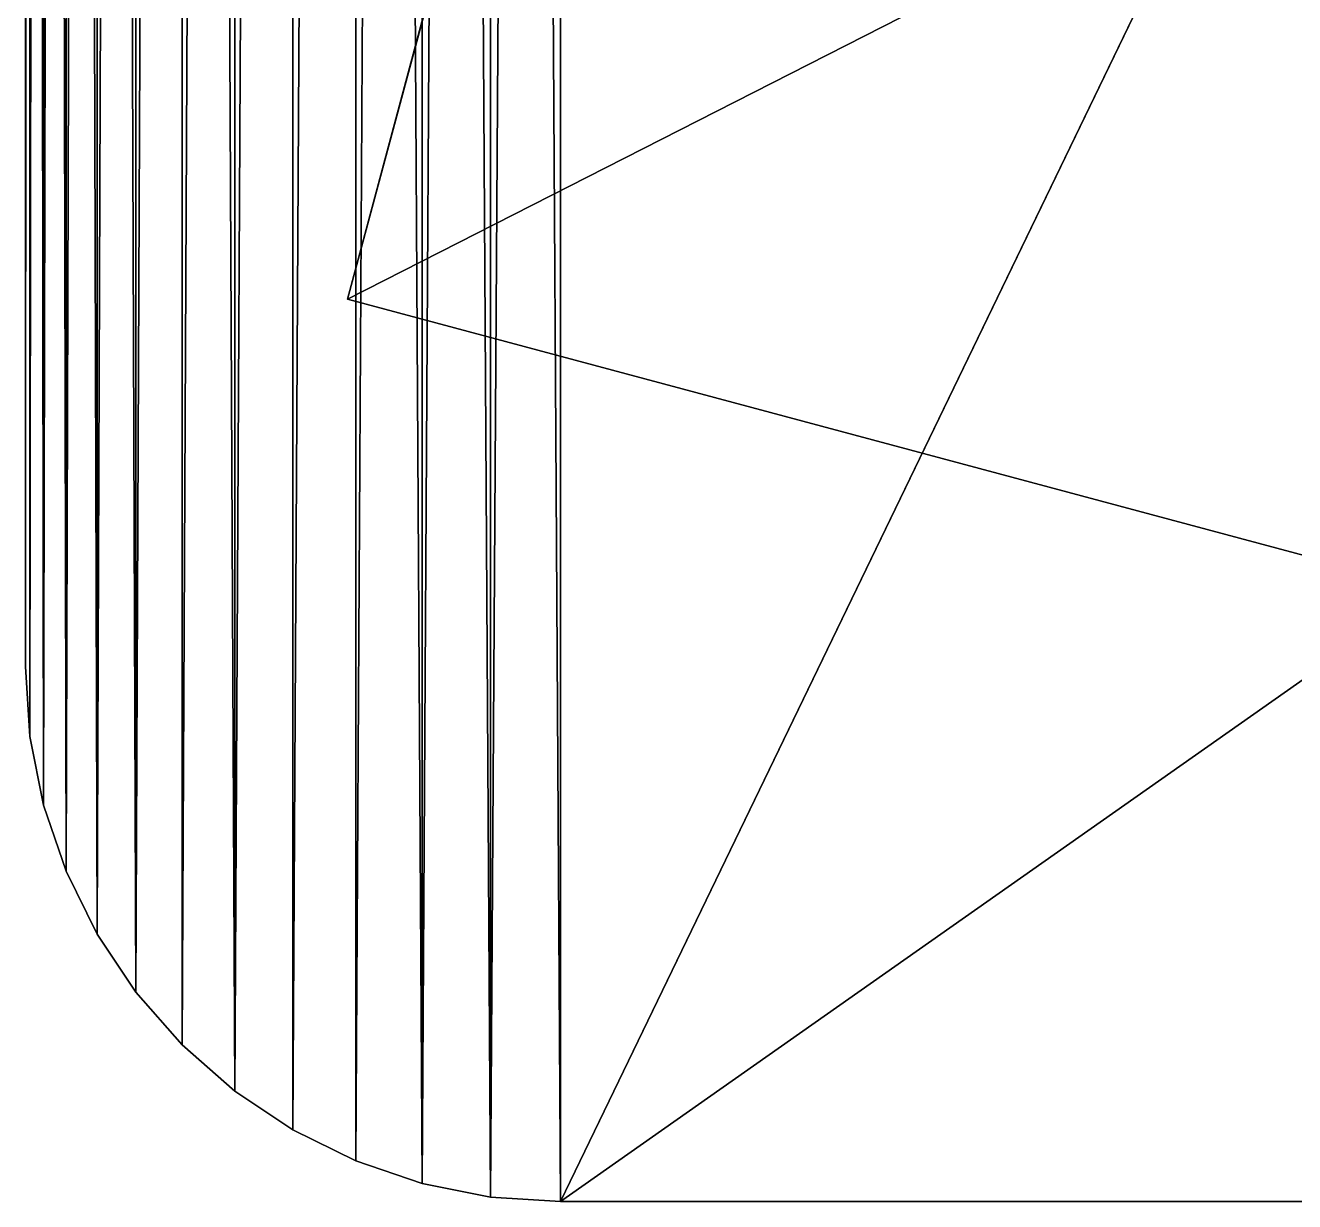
# Model space of a CAD drawing. Header units: metres. Extents: x -35 to 47, y -20 to 85.
# Drawn here: x -35 to -23.14, y -20 to -9.01 of the extents above; entities that cross this region are included whole.
import ezdxf

# ---------------------------------------------------------------- set-up
doc = ezdxf.new("R2010")
doc.units = ezdxf.units.M

msp = doc.modelspace()

# ---------------------------------------------------------------- linework, layer by layer
at = {"layer": 'STL2DXF'}
for points in [[(-30.653, -19.957, 5), (-30.653, 85.207, 5), (-31.294, 85.08, 5)], [(-30.653, 85.207), (-30.653, -19.957), (-31.294, -19.83)], [(-30.653, 85.207), (-31.294, -19.83), (-31.294, 85.08)], [(-30, -20, 5), (-30, 85.25, 5), (-30.653, 85.207, 5)], [(-30, 85.25), (-30, -20), (-30.653, -19.957)], [(-30, 85.25), (-30.653, -19.957), (-30.653, 85.207)], [(-30, -20, 5), (-30.653, 85.207, 5), (-30.653, -19.957, 5)], [(-30, -20, 5), (-23.964, -7.508, 5), (-30, 85.25, 5)], [(0, 85.25), (0, -20), (-30, 85.25)], [(-30, 85.25), (0, -20), (-30, -20)], [(-31.294, -19.83, 5), (-31.294, 85.08, 5), (-31.913, 84.869, 5)], [(-31.294, 85.08), (-31.294, -19.83), (-31.913, -19.619)], [(-31.294, 85.08), (-31.913, -19.619), (-31.913, 84.869)], [(-30.653, -19.957, 5), (-31.294, 85.08, 5), (-31.294, -19.83, 5)], [(-31.913, -19.619, 5), (-31.913, 84.869, 5), (-32.5, -19.33, 5)], [(-32.5, -19.33, 5), (-31.913, 84.869, 5), (-32.5, 84.58, 5)], [(-31.913, 84.869), (-31.913, -19.619), (-32.5, -19.33)], [(-31.913, 84.869), (-32.5, -19.33), (-32.5, 84.58)], [(-31.294, -19.83, 5), (-31.913, 84.869, 5), (-31.913, -19.619, 5)], [(-32.5, -19.33, 5), (-32.5, 84.58, 5), (-33.044, -18.967, 5)], [(-33.044, -18.967, 5), (-32.5, 84.58, 5), (-33.044, 84.217, 5)], [(-32.5, 84.58), (-32.5, -19.33), (-33.044, -18.967)], [(-32.5, 84.58), (-33.044, -18.967), (-33.044, 84.217)], [(-33.044, -18.967, 5), (-33.044, 84.217, 5), (-33.536, 83.786, 5)], [(-33.044, 84.217), (-33.044, -18.967), (-33.536, -18.536)], [(-33.044, 84.217), (-33.536, -18.536), (-33.536, 83.786)], [(-33.536, -18.536, 5), (-33.536, 83.786, 5), (-33.967, -18.044, 5)], [(-33.967, -18.044, 5), (-33.536, 83.786, 5), (-33.967, 83.294, 5)], [(-33.536, 83.786), (-33.536, -18.536), (-33.967, -18.044)], [(-33.536, 83.786), (-33.967, -18.044), (-33.967, 83.294)], [(-33.044, -18.967, 5), (-33.536, 83.786, 5), (-33.536, -18.536, 5)], [(-33.967, -18.044, 5), (-33.967, 83.294, 5), (-34.33, 82.75, 5)], [(-33.967, 83.294), (-33.967, -18.044), (-34.33, -17.5)], [(-33.967, 83.294), (-34.33, -17.5), (-34.33, 82.75)], [(-34.33, -17.5, 5), (-34.33, 82.75, 5), (-34.619, 82.163, 5)], [(-34.33, 82.75), (-34.33, -17.5), (-34.619, -16.913)], [(-34.33, 82.75), (-34.619, -16.913), (-34.619, 82.163)], [(-33.967, -18.044, 5), (-34.33, 82.75, 5), (-34.33, -17.5, 5)], [(-34.619, -16.913, 5), (-34.619, 82.163, 5), (-34.83, 81.544, 5)], [(-34.619, 82.163), (-34.619, -16.913), (-34.83, -16.294)], [(-34.619, 82.163), (-34.83, -16.294), (-34.83, 81.544)], [(-34.33, -17.5, 5), (-34.619, 82.163, 5), (-34.619, -16.913, 5)], [(-34.83, -16.294, 5), (-34.83, 81.544, 5), (-34.957, 80.903, 5)], [(-34.83, 81.544), (-34.83, -16.294), (-34.957, -15.653)], [(-34.83, 81.544), (-34.957, -15.653), (-34.957, 80.903)], [(-34.619, -16.913, 5), (-34.83, 81.544, 5), (-34.83, -16.294, 5)], [(-34.957, -15.653, 5), (-34.957, 80.903, 5), (-35, -15, 5)], [(-35, -15, 5), (-34.957, 80.903, 5), (-35, 80.25, 5)], [(-34.957, 80.903), (-34.957, -15.653), (-35, -15)], [(-34.957, 80.903), (-35, -15), (-35, 80.25)], [(-34.83, -16.294, 5), (-34.957, 80.903, 5), (-34.957, -15.653, 5)], [(-35, 80.25, 5), (-35, -15), (-35, -15, 5)], [(-35, -15), (-35, 80.25, 5), (-35, 80.25)], [(-29.828, -3.499, 27.422), (-31.989, -11.566, 30), (-27.331, 5.82, 30)], [(-31.989, -11.566, 5), (-30.062, -4.373, 8.517), (-27.331, 5.82, 5)], [(-12.671, -16.743, 30), (-27.331, 5.82, 30), (-31.989, -11.566, 30)], [(-8.012, 0.644, 5), (-31.989, -11.566, 5), (-27.331, 5.82, 5)], [(-27.331, 5.82, 30), (-12.671, -16.743, 30), (-8.012, 0.644, 30)], [(-22.799, 1.497, 1), (-15.469, -9.784, 1), (-23.964, -7.508, 1)], [(-15.469, -9.784, 5), (-22.799, 1.497, 5), (-23.964, -7.508, 5)], [(-22.799, 1.497, 1), (-15.469, -9.784, 1), (-23.964, -7.508, 1)], [(-31.989, -11.566, 5), (-8.012, 0.644, 5), (-12.671, -16.743, 5)], [(-29.984, -4.083, 27.173), (-31.989, -11.566, 30), (-29.828, -3.499, 27.422)], [(-30.118, -4.584, 26.775), (-31.989, -11.566, 30), (-29.984, -4.083, 27.173)], [(-30.062, -4.373, 8.517), (-31.989, -11.566, 5), (-30.436, -5.771, 9.116)], [(-30.221, -4.969, 26.257), (-31.989, -11.566, 30), (-30.118, -4.584, 26.775)], [(-30.286, -5.21, 25.655), (-31.989, -11.566, 30), (-30.221, -4.969, 26.257)], [(-31.16, -8.471, 15.865), (-31.989, -11.566, 30), (-30.286, -5.21, 25.655)], [(-30.436, -5.771, 9.116), (-31.989, -11.566, 5), (-30.758, -6.971, 10.07)], [(-30.758, -6.971, 10.07), (-31.989, -11.566, 5), (-31.005, -7.892, 11.312)], [(-30, -20, 5), (-15.469, -9.784, 5), (-23.964, -7.508, 5)], [(-23.964, -7.508, 5), (-15.469, -9.784, 4), (-15.469, -9.784, 5)], [(-15.469, -9.784, 4), (-23.964, -7.508, 5), (-23.964, -7.508, 1)], [(-15.469, -9.784, 4), (-23.964, -7.508, 1), (-15.469, -9.784, 1)], [(-23.964, -7.508, 5), (-15.469, -9.784, 4), (-15.469, -9.784, 5)], [(-15.469, -9.784, 4), (-23.964, -7.508, 5), (-23.964, -7.508, 1)], [(-15.469, -9.784, 4), (-23.964, -7.508, 1), (-15.469, -9.784, 1)], [(-31.005, -7.892, 11.312), (-31.989, -11.566, 5), (-31.16, -8.471, 12.76)], [(-31.989, -11.566, 30), (-31.16, -8.471, 15.865), (-31.989, -11.566, 5)], [(-31.989, -11.566, 5), (-31.16, -8.471, 15.865), (-31.213, -8.669, 14.312)], [(-31.16, -8.471, 12.76), (-31.989, -11.566, 5), (-31.213, -8.669, 14.312)], [(0, -20, 5), (-15.469, -9.784, 5), (-30, -20, 5)], [(-12.671, -16.743, 30), (-31.989, -11.566, 5), (-12.671, -16.743, 5)], [(-31.989, -11.566, 5), (-12.671, -16.743, 30), (-31.989, -11.566, 30)], [(-35, -15, 5), (-34.957, -15.653), (-34.957, -15.653, 5)], [(-34.957, -15.653), (-35, -15, 5), (-35, -15)], [(-34.957, -15.653, 5), (-34.83, -16.294), (-34.83, -16.294, 5)], [(-34.83, -16.294), (-34.957, -15.653, 5), (-34.957, -15.653)], [(-34.83, -16.294, 5), (-34.619, -16.913), (-34.619, -16.913, 5)], [(-34.619, -16.913), (-34.83, -16.294, 5), (-34.83, -16.294)], [(-34.619, -16.913, 5), (-34.33, -17.5), (-34.33, -17.5, 5)], [(-34.33, -17.5), (-34.619, -16.913, 5), (-34.619, -16.913)], [(-34.33, -17.5, 5), (-33.967, -18.044), (-33.967, -18.044, 5)], [(-33.967, -18.044), (-34.33, -17.5, 5), (-34.33, -17.5)], [(-33.967, -18.044, 5), (-33.536, -18.536), (-33.536, -18.536, 5)], [(-33.536, -18.536), (-33.967, -18.044, 5), (-33.967, -18.044)], [(-33.536, -18.536), (-33.044, -18.967, 5), (-33.536, -18.536, 5)], [(-33.044, -18.967, 5), (-33.536, -18.536), (-33.044, -18.967)], [(-33.044, -18.967), (-32.5, -19.33, 5), (-33.044, -18.967, 5)], [(-32.5, -19.33, 5), (-33.044, -18.967), (-32.5, -19.33)], [(-32.5, -19.33), (-31.913, -19.619, 5), (-32.5, -19.33, 5)], [(-31.913, -19.619, 5), (-32.5, -19.33), (-31.913, -19.619)], [(-31.913, -19.619), (-31.294, -19.83, 5), (-31.913, -19.619, 5)], [(-31.294, -19.83, 5), (-31.913, -19.619), (-31.294, -19.83)], [(-31.294, -19.83), (-30.653, -19.957, 5), (-31.294, -19.83, 5)], [(-30.653, -19.957, 5), (-31.294, -19.83), (-30.653, -19.957)], [(-30.653, -19.957), (-30, -20, 5), (-30.653, -19.957, 5)], [(-30, -20, 5), (-30.653, -19.957), (-30, -20)], [(-30, -20), (0, -20, 5), (-30, -20, 5)], [(0, -20, 5), (-30, -20), (0, -20)]]:
    msp.add_3dface(points, dxfattribs=at)

doc.saveas('drawing.dxf')
